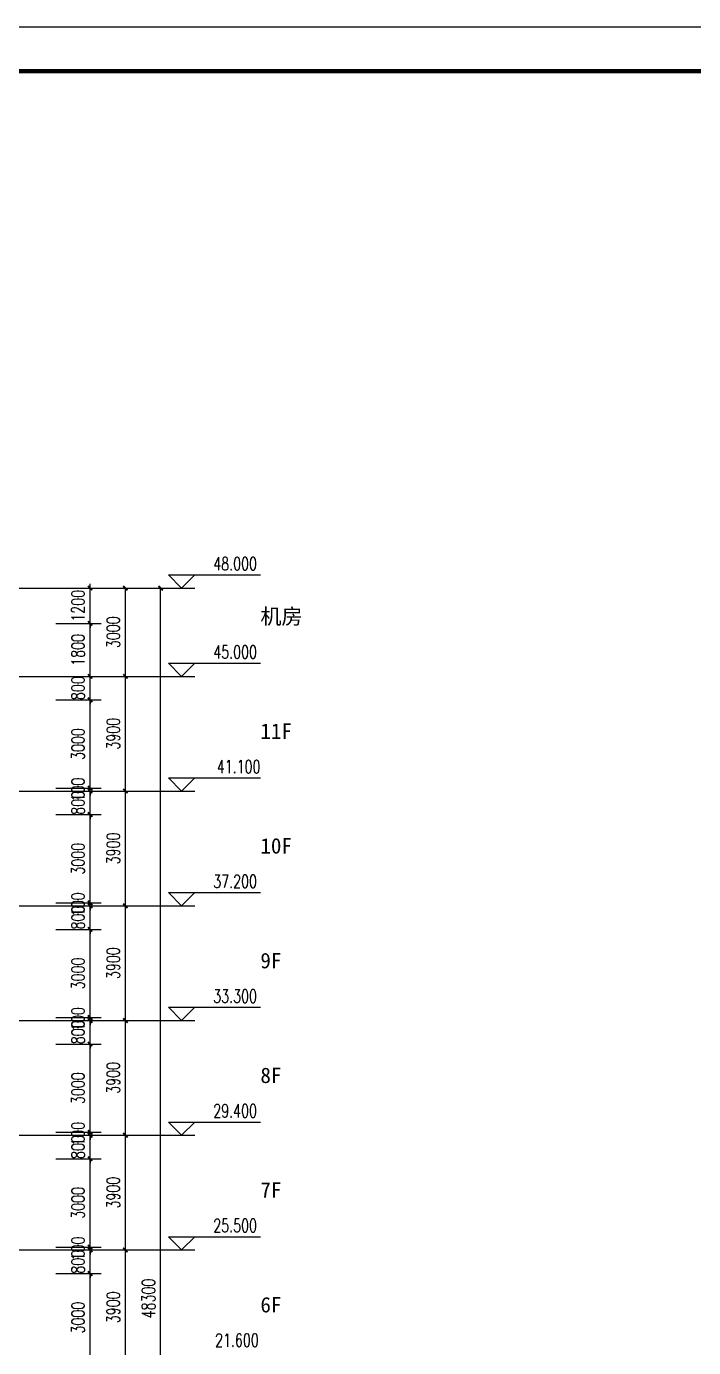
# Model space of a CAD drawing. Extents: x 1738711 to 2346805, y 1189731 to 2516152.
# Drawn here: x 2218696 to 2241389, y 1696014 to 1740928 of the extents above; entities that cross this region are included whole.
import ezdxf
from ezdxf.enums import TextEntityAlignment as Align

# ---------------------------------------------------------------- set-up
doc = ezdxf.new("R2010")
doc.units = 0
doc.header["$LTSCALE"] = 1000
doc.header["$MEASUREMENT"] = 0
for name, color, linetype in [('DIM_ELEV', 3, 'Continuous'), ('DOTE', 1, 'Continuous'), ('PUB_DIM', 3, 'Continuous'), ('PUB_TEXT', 7, 'Continuous'), ('TK', 4, 'Continuous')]:
    doc.layers.add(name, color=color, linetype=linetype)
doc.styles.add('_TCH_DIM', font='SIMPLEX', dxfattribs={"bigfont": 'GBCBIG'})
doc.styles.add('_TCH_DIM_T3', font='SIMPLEX', dxfattribs={"width": 0.705882, "bigfont": 'GBCBIG'})
doc.styles.add('STW', font='simhei_0.ttf')
doc.styles.add('宋体', font='SIMSUN.TTF', dxfattribs={"width": 0.75})
doc.dimstyles.new('_TCH_ARCH&&150', dxfattribs={"dimtxt": 446.25, "dimasz": 150, "dimexe": 375, "dimexo": 450, "dimgap": 189.375, "dimtad": 1, "dimdec": 0, "dimzin": 0, "dimdsep": 46, "dimtxsty": '_TCH_DIM_T3', "dimblk": 'ARCHTICK', "dimcen": 0.09, "dimclrt": 7, "dimazin": 2, "dimtfac": 1, "dimtdec": 0, "dimtix": 1, "dimtmove": 2, "dimatfit": 3, "dimfxl": 1, "dimtolj": 1, "dimtzin": 0, "dimarcsym": 0})

# ---------------------------------------------------------------- blocks, each defined once
blk = doc.blocks.new('hjashrtahreahe')
at = {"layer": 'TK', "color": 7, "const_width": 25}
blk.add_lwpolyline([(0, 59400), (84100, 59400), (84100, 0), (0, 0)], close=True, dxfattribs=at)
at = {"layer": 'TK', "color": 3, "const_width": 100}
blk.add_lwpolyline([(2500, 1000), (2500, 58400), (83100, 58400), (83100, 1000)], close=True, dxfattribs=at)
at = {"layer": 'TK', "style": '宋体', "width": 0.75}
for tag, height, p in [('项目负责人', 350, (6003, 57089)), ('专业负责人', 350, (6003, 56224)), ('设计人', 350, (6003, 55419)), ('版号1', 250, (77304, 22193)), ('时间1', 250, (82405, 22193)), ('版号2', 250, (77304, 21593)), ('时间2', 250, (82405, 21593)), ('版号3', 250, (77304, 20993)), ('时间3', 250, (82405, 20993)), ('建筑会签', 0.0001, (78978, 2403)), ('电气会签', 0.0001, (82128, 2403)), ('结构会签', 0.0001, (78978, 1803)), ('暖通会签', 0.0001, (82128, 1803)), ('给排水会签', 0.0001, (78978, 1250)), ('智能化会签', 0.0001, (82128, 1250))]:
    blk.add_attdef(tag, text='', height=height, dxfattribs=at).set_placement(p, align=Align.CENTER)
for tag, p in [('合作设计单位', (80816, 48986)), ('版号说明1', (79854, 22318)), ('版号说明2', (79854, 21718)), ('版号说明3', (79854, 21118)), ('浙江绿储科技有限公司', (80545, 16036)), ('百兆瓦级集中式熔盐储能关键', (80545, 14953)), ('设备研发及制造基地项目', (80545, 14603)), ('1#研发楼', (80545, 13636)), ('图名', (80545, 12436)), ('工程编号', (78978, 11461)), ('子项编号', (82128, 11461)), ('建筑', (78978, 10711)), ('图号', (82128, 10711)), ('施工图', (78978, 9961)), ('2023.03', (82128, 9961)), ('审定', (79353, 8461)), ('审核', (79353, 7711)), ('工程负责', (79353, 6961)), ('专业负责', (79353, 6211)), ('设计', (79353, 5461)), ('制图', (79353, 4711)), ('校对', (79353, 3961))]:
    blk.add_attdef(tag, text='', height=250, dxfattribs=at).set_placement(p, align=Align.MIDDLE_CENTER)
blk = doc.blocks.new('_ArchTick')
at = {"color": 0, "linetype": 'ByBlock', "const_width": 0.4}
blk.add_lwpolyline([(-0.5, -0.5), (0.5, 0.5)], dxfattribs=at)
blk = doc.blocks.new('*D3230')
at = {"layer": 'Defpoints', "color": 0, "transparency": 16777216}
for p in [(2219243, 1698532), (2220862, 1698532), (2219243, 1695532)]:
    blk.add_point(p, dxfattribs=at)
at = {"layer": 'PUB_DIM', "color": 0, "lineweight": -2, "transparency": 16777216}
for p, q in [((2219693, 1698532), (2221237, 1698532)), ((2220862, 1695532), (2220862, 1698532)), ((2219693, 1695532), (2221237, 1695532))]:
    blk.add_line(p, q, dxfattribs=at)
at = {"layer": 'PUB_DIM', "color": 0, "lineweight": -2, "transparency": 16777216, "xscale": 150, "yscale": 150, "zscale": 150}
for p, rotation in [((2220862, 1698532), 90), ((2220862, 1695532), 270)]:
    blk.add_blockref('_ArchTick', p, dxfattribs=dict(at, rotation=rotation))
at = {"layer": 'PUB_DIM', "color": 7, "transparency": 16777216, "insert": (2220449, 1697032), "char_height": 446.2, "attachment_point": 5, "rotation": 90, "style": '_TCH_DIM_T3'}
blk.add_mtext('\\A1;3000', dxfattribs=at)
blk = doc.blocks.new('*D3231')
at = {"layer": 'Defpoints', "color": 0, "transparency": 16777216}
for p in [(2219243, 1699332), (2220862, 1699332), (2219243, 1698532)]:
    blk.add_point(p, dxfattribs=at)
at = {"layer": 'PUB_DIM', "color": 0, "lineweight": -2, "transparency": 16777216}
for p, q in [((2219693, 1699332), (2221237, 1699332)), ((2220862, 1699332), (2220862, 1699482)), ((2220862, 1698532), (2220862, 1699332)), ((2219693, 1698532), (2221237, 1698532)), ((2220862, 1698532), (2220862, 1698382))]:
    blk.add_line(p, q, dxfattribs=at)
at = {"layer": 'PUB_DIM', "color": 0, "lineweight": -2, "transparency": 16777216, "xscale": 150, "yscale": 150, "zscale": 150}
for p, rotation in [((2220862, 1699332), 270), ((2220862, 1698532), 90)]:
    blk.add_blockref('_ArchTick', p, dxfattribs=dict(at, rotation=rotation))
at = {"layer": 'PUB_DIM', "color": 7, "transparency": 16777216, "insert": (2220449, 1698932), "char_height": 446.2, "attachment_point": 5, "rotation": 90, "style": '_TCH_DIM_T3'}
blk.add_mtext('\\A1;800', dxfattribs=at)
blk = doc.blocks.new('*D3232')
at = {"layer": 'Defpoints', "color": 0, "transparency": 16777216}
for p in [(2219243, 1699432), (2219243, 1699332), (2220862, 1699432)]:
    blk.add_point(p, dxfattribs=at)
at = {"layer": 'PUB_DIM', "color": 0, "lineweight": -2, "transparency": 16777216}
for p, q in [((2220862, 1699432), (2220862, 1699582)), ((2219693, 1699432), (2221237, 1699432)), ((2219693, 1699332), (2221237, 1699332)), ((2220862, 1699332), (2220862, 1699432)), ((2220862, 1699332), (2220862, 1699182))]:
    blk.add_line(p, q, dxfattribs=at)
at = {"layer": 'PUB_DIM', "color": 0, "lineweight": -2, "transparency": 16777216, "xscale": 150, "yscale": 150, "zscale": 150}
for p, rotation in [((2220862, 1699432), 270), ((2220862, 1699332), 90)]:
    blk.add_blockref('_ArchTick', p, dxfattribs=dict(at, rotation=rotation))
at = {"layer": 'PUB_DIM', "color": 7, "transparency": 16777216, "insert": (2220449, 1699382), "char_height": 446.2, "attachment_point": 5, "rotation": 90, "style": '_TCH_DIM_T3'}
blk.add_mtext('\\A1;100', dxfattribs=at)
blk = doc.blocks.new('*D3233')
at = {"layer": 'Defpoints', "color": 0, "transparency": 16777216}
for p in [(2219243, 1702432), (2220862, 1702432), (2219243, 1699432)]:
    blk.add_point(p, dxfattribs=at)
at = {"layer": 'PUB_DIM', "color": 0, "lineweight": -2, "transparency": 16777216}
for p, q in [((2219693, 1702432), (2221237, 1702432)), ((2220862, 1699432), (2220862, 1702432)), ((2219693, 1699432), (2221237, 1699432))]:
    blk.add_line(p, q, dxfattribs=at)
at = {"layer": 'PUB_DIM', "color": 0, "lineweight": -2, "transparency": 16777216, "xscale": 150, "yscale": 150, "zscale": 150}
for p, rotation in [((2220862, 1702432), 90), ((2220862, 1699432), 270)]:
    blk.add_blockref('_ArchTick', p, dxfattribs=dict(at, rotation=rotation))
at = {"layer": 'PUB_DIM', "color": 7, "transparency": 16777216, "insert": (2220449, 1700932), "char_height": 446.2, "attachment_point": 5, "rotation": 90, "style": '_TCH_DIM_T3'}
blk.add_mtext('\\A1;3000', dxfattribs=at)
blk = doc.blocks.new('*D3234')
at = {"layer": 'Defpoints', "color": 0, "transparency": 16777216}
for p in [(2219243, 1703232), (2220862, 1703232), (2219243, 1702432)]:
    blk.add_point(p, dxfattribs=at)
at = {"layer": 'PUB_DIM', "color": 0, "lineweight": -2, "transparency": 16777216}
for p, q in [((2219693, 1703232), (2221237, 1703232)), ((2220862, 1703232), (2220862, 1703382)), ((2220862, 1702432), (2220862, 1703232)), ((2219693, 1702432), (2221237, 1702432)), ((2220862, 1702432), (2220862, 1702282))]:
    blk.add_line(p, q, dxfattribs=at)
at = {"layer": 'PUB_DIM', "color": 0, "lineweight": -2, "transparency": 16777216, "xscale": 150, "yscale": 150, "zscale": 150}
for p, rotation in [((2220862, 1703232), 270), ((2220862, 1702432), 90)]:
    blk.add_blockref('_ArchTick', p, dxfattribs=dict(at, rotation=rotation))
at = {"layer": 'PUB_DIM', "color": 7, "transparency": 16777216, "insert": (2220449, 1702832), "char_height": 446.2, "attachment_point": 5, "rotation": 90, "style": '_TCH_DIM_T3'}
blk.add_mtext('\\A1;800', dxfattribs=at)
blk = doc.blocks.new('*D3235')
at = {"layer": 'Defpoints', "color": 0, "transparency": 16777216}
for p in [(2219243, 1703332), (2219243, 1703232), (2220862, 1703332)]:
    blk.add_point(p, dxfattribs=at)
at = {"layer": 'PUB_DIM', "color": 0, "lineweight": -2, "transparency": 16777216}
for p, q in [((2219693, 1703332), (2221237, 1703332)), ((2219693, 1703232), (2221237, 1703232)), ((2220862, 1703332), (2220862, 1703482)), ((2220862, 1703232), (2220862, 1703332)), ((2220862, 1703232), (2220862, 1703082))]:
    blk.add_line(p, q, dxfattribs=at)
at = {"layer": 'PUB_DIM', "color": 0, "lineweight": -2, "transparency": 16777216, "xscale": 150, "yscale": 150, "zscale": 150}
for p, rotation in [((2220862, 1703332), 270), ((2220862, 1703232), 90)]:
    blk.add_blockref('_ArchTick', p, dxfattribs=dict(at, rotation=rotation))
at = {"layer": 'PUB_DIM', "color": 7, "transparency": 16777216, "insert": (2220449, 1703282), "char_height": 446.2, "attachment_point": 5, "rotation": 90, "style": '_TCH_DIM_T3'}
blk.add_mtext('\\A1;100', dxfattribs=at)
blk = doc.blocks.new('*D3236')
at = {"layer": 'Defpoints', "color": 0, "transparency": 16777216}
for p in [(2219243, 1706332), (2220862, 1706332), (2219243, 1703332)]:
    blk.add_point(p, dxfattribs=at)
at = {"layer": 'PUB_DIM', "color": 0, "lineweight": -2, "transparency": 16777216}
for p, q in [((2219693, 1706332), (2221237, 1706332)), ((2220862, 1703332), (2220862, 1706332)), ((2219693, 1703332), (2221237, 1703332))]:
    blk.add_line(p, q, dxfattribs=at)
at = {"layer": 'PUB_DIM', "color": 0, "lineweight": -2, "transparency": 16777216, "xscale": 150, "yscale": 150, "zscale": 150}
for p, rotation in [((2220862, 1706332), 90), ((2220862, 1703332), 270)]:
    blk.add_blockref('_ArchTick', p, dxfattribs=dict(at, rotation=rotation))
at = {"layer": 'PUB_DIM', "color": 7, "transparency": 16777216, "insert": (2220449, 1704832), "char_height": 446.2, "attachment_point": 5, "rotation": 90, "style": '_TCH_DIM_T3'}
blk.add_mtext('\\A1;3000', dxfattribs=at)
blk = doc.blocks.new('*D3237')
at = {"layer": 'Defpoints', "color": 0, "transparency": 16777216}
for p in [(2219243, 1707132), (2220862, 1707132), (2219243, 1706332)]:
    blk.add_point(p, dxfattribs=at)
at = {"layer": 'PUB_DIM', "color": 0, "lineweight": -2, "transparency": 16777216}
for p, q in [((2220862, 1707132), (2220862, 1707282)), ((2219693, 1707132), (2221237, 1707132)), ((2220862, 1706332), (2220862, 1707132)), ((2219693, 1706332), (2221237, 1706332)), ((2220862, 1706332), (2220862, 1706182))]:
    blk.add_line(p, q, dxfattribs=at)
at = {"layer": 'PUB_DIM', "color": 0, "lineweight": -2, "transparency": 16777216, "xscale": 150, "yscale": 150, "zscale": 150}
for p, rotation in [((2220862, 1707132), 270), ((2220862, 1706332), 90)]:
    blk.add_blockref('_ArchTick', p, dxfattribs=dict(at, rotation=rotation))
at = {"layer": 'PUB_DIM', "color": 7, "transparency": 16777216, "insert": (2220449, 1706732), "char_height": 446.2, "attachment_point": 5, "rotation": 90, "style": '_TCH_DIM_T3'}
blk.add_mtext('\\A1;800', dxfattribs=at)
blk = doc.blocks.new('*D3238')
at = {"layer": 'Defpoints', "color": 0, "transparency": 16777216}
for p in [(2219243, 1707232), (2220862, 1707232), (2219243, 1707132)]:
    blk.add_point(p, dxfattribs=at)
at = {"layer": 'PUB_DIM', "color": 0, "lineweight": -2, "transparency": 16777216}
for p, q in [((2219693, 1707232), (2221237, 1707232)), ((2220862, 1707232), (2220862, 1707382)), ((2220862, 1707132), (2220862, 1707232)), ((2219693, 1707132), (2221237, 1707132)), ((2220862, 1707132), (2220862, 1706982))]:
    blk.add_line(p, q, dxfattribs=at)
at = {"layer": 'PUB_DIM', "color": 0, "lineweight": -2, "transparency": 16777216, "xscale": 150, "yscale": 150, "zscale": 150}
for p, rotation in [((2220862, 1707232), 270), ((2220862, 1707132), 90)]:
    blk.add_blockref('_ArchTick', p, dxfattribs=dict(at, rotation=rotation))
at = {"layer": 'PUB_DIM', "color": 7, "transparency": 16777216, "insert": (2220449, 1707182), "char_height": 446.2, "attachment_point": 5, "rotation": 90, "style": '_TCH_DIM_T3'}
blk.add_mtext('\\A1;100', dxfattribs=at)
blk = doc.blocks.new('*D3239')
at = {"layer": 'Defpoints', "color": 0, "transparency": 16777216}
for p in [(2219243, 1710232), (2220862, 1710232), (2219243, 1707232)]:
    blk.add_point(p, dxfattribs=at)
at = {"layer": 'PUB_DIM', "color": 0, "lineweight": -2, "transparency": 16777216}
for p, q in [((2219693, 1710232), (2221237, 1710232)), ((2220862, 1707232), (2220862, 1710232)), ((2219693, 1707232), (2221237, 1707232))]:
    blk.add_line(p, q, dxfattribs=at)
at = {"layer": 'PUB_DIM', "color": 0, "lineweight": -2, "transparency": 16777216, "xscale": 150, "yscale": 150, "zscale": 150}
for p, rotation in [((2220862, 1710232), 90), ((2220862, 1707232), 270)]:
    blk.add_blockref('_ArchTick', p, dxfattribs=dict(at, rotation=rotation))
at = {"layer": 'PUB_DIM', "color": 7, "transparency": 16777216, "insert": (2220449, 1708732), "char_height": 446.2, "attachment_point": 5, "rotation": 90, "style": '_TCH_DIM_T3'}
blk.add_mtext('\\A1;3000', dxfattribs=at)
blk = doc.blocks.new('*D3240')
at = {"layer": 'Defpoints', "color": 0, "transparency": 16777216}
for p in [(2219243, 1711032), (2220862, 1711032), (2219243, 1710232)]:
    blk.add_point(p, dxfattribs=at)
at = {"layer": 'PUB_DIM', "color": 0, "lineweight": -2, "transparency": 16777216}
for p, q in [((2219693, 1711032), (2221237, 1711032)), ((2220862, 1711032), (2220862, 1711182)), ((2220862, 1710232), (2220862, 1711032)), ((2219693, 1710232), (2221237, 1710232)), ((2220862, 1710232), (2220862, 1710082))]:
    blk.add_line(p, q, dxfattribs=at)
at = {"layer": 'PUB_DIM', "color": 0, "lineweight": -2, "transparency": 16777216, "xscale": 150, "yscale": 150, "zscale": 150}
for p, rotation in [((2220862, 1711032), 270), ((2220862, 1710232), 90)]:
    blk.add_blockref('_ArchTick', p, dxfattribs=dict(at, rotation=rotation))
at = {"layer": 'PUB_DIM', "color": 7, "transparency": 16777216, "insert": (2220449, 1710632), "char_height": 446.2, "attachment_point": 5, "rotation": 90, "style": '_TCH_DIM_T3'}
blk.add_mtext('\\A1;800', dxfattribs=at)
blk = doc.blocks.new('*D3241')
at = {"layer": 'Defpoints', "color": 0, "transparency": 16777216}
for p in [(2219243, 1711132), (2219243, 1711032), (2220862, 1711132)]:
    blk.add_point(p, dxfattribs=at)
at = {"layer": 'PUB_DIM', "color": 0, "lineweight": -2, "transparency": 16777216}
for p, q in [((2220862, 1711132), (2220862, 1711282)), ((2219693, 1711132), (2221237, 1711132)), ((2219693, 1711032), (2221237, 1711032)), ((2220862, 1711032), (2220862, 1711132)), ((2220862, 1711032), (2220862, 1710882))]:
    blk.add_line(p, q, dxfattribs=at)
at = {"layer": 'PUB_DIM', "color": 0, "lineweight": -2, "transparency": 16777216, "xscale": 150, "yscale": 150, "zscale": 150}
for p, rotation in [((2220862, 1711132), 270), ((2220862, 1711032), 90)]:
    blk.add_blockref('_ArchTick', p, dxfattribs=dict(at, rotation=rotation))
at = {"layer": 'PUB_DIM', "color": 7, "transparency": 16777216, "insert": (2220449, 1711082), "char_height": 446.2, "attachment_point": 5, "rotation": 90, "style": '_TCH_DIM_T3'}
blk.add_mtext('\\A1;100', dxfattribs=at)
blk = doc.blocks.new('*D3242')
at = {"layer": 'Defpoints', "color": 0, "transparency": 16777216}
for p in [(2219243, 1714132), (2220862, 1714132), (2219243, 1711132)]:
    blk.add_point(p, dxfattribs=at)
at = {"layer": 'PUB_DIM', "color": 0, "lineweight": -2, "transparency": 16777216}
for p, q in [((2219693, 1714132), (2221237, 1714132)), ((2220862, 1711132), (2220862, 1714132)), ((2219693, 1711132), (2221237, 1711132))]:
    blk.add_line(p, q, dxfattribs=at)
at = {"layer": 'PUB_DIM', "color": 0, "lineweight": -2, "transparency": 16777216, "xscale": 150, "yscale": 150, "zscale": 150}
for p, rotation in [((2220862, 1714132), 90), ((2220862, 1711132), 270)]:
    blk.add_blockref('_ArchTick', p, dxfattribs=dict(at, rotation=rotation))
at = {"layer": 'PUB_DIM', "color": 7, "transparency": 16777216, "insert": (2220449, 1712632), "char_height": 446.2, "attachment_point": 5, "rotation": 90, "style": '_TCH_DIM_T3'}
blk.add_mtext('\\A1;3000', dxfattribs=at)
blk = doc.blocks.new('*D3243')
at = {"layer": 'Defpoints', "color": 0, "transparency": 16777216}
for p in [(2219243, 1714932), (2220862, 1714932), (2219243, 1714132)]:
    blk.add_point(p, dxfattribs=at)
at = {"layer": 'PUB_DIM', "color": 0, "lineweight": -2, "transparency": 16777216}
for p, q in [((2219693, 1714932), (2221237, 1714932)), ((2220862, 1714932), (2220862, 1715082)), ((2220862, 1714132), (2220862, 1714932)), ((2219693, 1714132), (2221237, 1714132)), ((2220862, 1714132), (2220862, 1713982))]:
    blk.add_line(p, q, dxfattribs=at)
at = {"layer": 'PUB_DIM', "color": 0, "lineweight": -2, "transparency": 16777216, "xscale": 150, "yscale": 150, "zscale": 150}
for p, rotation in [((2220862, 1714932), 270), ((2220862, 1714132), 90)]:
    blk.add_blockref('_ArchTick', p, dxfattribs=dict(at, rotation=rotation))
at = {"layer": 'PUB_DIM', "color": 7, "transparency": 16777216, "insert": (2220449, 1714532), "char_height": 446.2, "attachment_point": 5, "rotation": 90, "style": '_TCH_DIM_T3'}
blk.add_mtext('\\A1;800', dxfattribs=at)
blk = doc.blocks.new('*D3244')
at = {"layer": 'Defpoints', "color": 0, "transparency": 16777216}
for p in [(2219243, 1715032), (2219243, 1714932), (2220862, 1715032)]:
    blk.add_point(p, dxfattribs=at)
at = {"layer": 'PUB_DIM', "color": 0, "lineweight": -2, "transparency": 16777216}
for p, q in [((2219693, 1715032), (2221237, 1715032)), ((2219693, 1714932), (2221237, 1714932)), ((2220862, 1715032), (2220862, 1715182)), ((2220862, 1714932), (2220862, 1715032)), ((2220862, 1714932), (2220862, 1714782))]:
    blk.add_line(p, q, dxfattribs=at)
at = {"layer": 'PUB_DIM', "color": 0, "lineweight": -2, "transparency": 16777216, "xscale": 150, "yscale": 150, "zscale": 150}
for p, rotation in [((2220862, 1715032), 270), ((2220862, 1714932), 90)]:
    blk.add_blockref('_ArchTick', p, dxfattribs=dict(at, rotation=rotation))
at = {"layer": 'PUB_DIM', "color": 7, "transparency": 16777216, "insert": (2220449, 1714982), "char_height": 446.2, "attachment_point": 5, "rotation": 90, "style": '_TCH_DIM_T3'}
blk.add_mtext('\\A1;100', dxfattribs=at)
blk = doc.blocks.new('*D3245')
at = {"layer": 'Defpoints', "color": 0, "transparency": 16777216}
for p in [(2219243, 1718032), (2220862, 1718032), (2219243, 1715032)]:
    blk.add_point(p, dxfattribs=at)
at = {"layer": 'PUB_DIM', "color": 0, "lineweight": -2, "transparency": 16777216}
for p, q in [((2219693, 1718032), (2221237, 1718032)), ((2220862, 1715032), (2220862, 1718032)), ((2219693, 1715032), (2221237, 1715032))]:
    blk.add_line(p, q, dxfattribs=at)
at = {"layer": 'PUB_DIM', "color": 0, "lineweight": -2, "transparency": 16777216, "xscale": 150, "yscale": 150, "zscale": 150}
for p, rotation in [((2220862, 1718032), 90), ((2220862, 1715032), 270)]:
    blk.add_blockref('_ArchTick', p, dxfattribs=dict(at, rotation=rotation))
at = {"layer": 'PUB_DIM', "color": 7, "transparency": 16777216, "insert": (2220449, 1716532), "char_height": 446.2, "attachment_point": 5, "rotation": 90, "style": '_TCH_DIM_T3'}
blk.add_mtext('\\A1;3000', dxfattribs=at)
blk = doc.blocks.new('*D3246')
at = {"layer": 'Defpoints', "color": 0, "transparency": 16777216}
for p in [(2219243, 1718832), (2220862, 1718832), (2219243, 1718032)]:
    blk.add_point(p, dxfattribs=at)
at = {"layer": 'PUB_DIM', "color": 0, "lineweight": -2, "transparency": 16777216}
for p, q in [((2220862, 1718832), (2220862, 1718982)), ((2219693, 1718832), (2221237, 1718832)), ((2220862, 1718032), (2220862, 1718832)), ((2219693, 1718032), (2221237, 1718032)), ((2220862, 1718032), (2220862, 1717882))]:
    blk.add_line(p, q, dxfattribs=at)
at = {"layer": 'PUB_DIM', "color": 0, "lineweight": -2, "transparency": 16777216, "xscale": 150, "yscale": 150, "zscale": 150}
for p, rotation in [((2220862, 1718832), 270), ((2220862, 1718032), 90)]:
    blk.add_blockref('_ArchTick', p, dxfattribs=dict(at, rotation=rotation))
at = {"layer": 'PUB_DIM', "color": 7, "transparency": 16777216, "insert": (2220449, 1718432), "char_height": 446.2, "attachment_point": 5, "rotation": 90, "style": '_TCH_DIM_T3'}
blk.add_mtext('\\A1;800', dxfattribs=at)
blk = doc.blocks.new('*D3247')
at = {"layer": 'Defpoints', "color": 0, "transparency": 16777216}
for p in [(2219243, 1720632), (2220862, 1720632), (2219243, 1718832)]:
    blk.add_point(p, dxfattribs=at)
at = {"layer": 'PUB_DIM', "color": 0, "lineweight": -2, "transparency": 16777216}
for p, q in [((2219693, 1720632), (2221237, 1720632)), ((2220862, 1718832), (2220862, 1720632)), ((2219693, 1718832), (2221237, 1718832))]:
    blk.add_line(p, q, dxfattribs=at)
at = {"layer": 'PUB_DIM', "color": 0, "lineweight": -2, "transparency": 16777216, "xscale": 150, "yscale": 150, "zscale": 150}
for p, rotation in [((2220862, 1720632), 90), ((2220862, 1718832), 270)]:
    blk.add_blockref('_ArchTick', p, dxfattribs=dict(at, rotation=rotation))
at = {"layer": 'PUB_DIM', "color": 7, "transparency": 16777216, "insert": (2220449, 1719732), "char_height": 446.2, "attachment_point": 5, "rotation": 90, "style": '_TCH_DIM_T3'}
blk.add_mtext('\\A1;1800', dxfattribs=at)
blk = doc.blocks.new('*D3248')
at = {"layer": 'Defpoints', "color": 0, "transparency": 16777216}
for p in [(2219243, 1721832), (2220862, 1721832), (2219243, 1720632)]:
    blk.add_point(p, dxfattribs=at)
at = {"layer": 'PUB_DIM', "color": 0, "lineweight": -2, "transparency": 16777216}
for p, q in [((2220862, 1721832), (2220862, 1721982)), ((2219693, 1721832), (2221237, 1721832)), ((2220862, 1720632), (2220862, 1721832)), ((2219693, 1720632), (2221237, 1720632)), ((2220862, 1720632), (2220862, 1720482))]:
    blk.add_line(p, q, dxfattribs=at)
at = {"layer": 'PUB_DIM', "color": 0, "lineweight": -2, "transparency": 16777216, "xscale": 150, "yscale": 150, "zscale": 150}
for p, rotation in [((2220862, 1721832), 270), ((2220862, 1720632), 90)]:
    blk.add_blockref('_ArchTick', p, dxfattribs=dict(at, rotation=rotation))
at = {"layer": 'PUB_DIM', "color": 7, "transparency": 16777216, "insert": (2220449, 1721232), "char_height": 446.2, "attachment_point": 5, "rotation": 90, "style": '_TCH_DIM_T3'}
blk.add_mtext('\\A1;1200', dxfattribs=at)
blk = doc.blocks.new('*D3260')
at = {"layer": 'Defpoints', "color": 0, "transparency": 16777216}
for p in [(2220443, 1699332), (2222062, 1699332), (2220443, 1695432)]:
    blk.add_point(p, dxfattribs=at)
at = {"layer": 'PUB_DIM', "color": 0, "lineweight": -2, "transparency": 16777216}
for p, q in [((2220893, 1699332), (2222437, 1699332)), ((2222062, 1695432), (2222062, 1699332)), ((2220893, 1695432), (2222437, 1695432))]:
    blk.add_line(p, q, dxfattribs=at)
at = {"layer": 'PUB_DIM', "color": 0, "lineweight": -2, "transparency": 16777216, "xscale": 150, "yscale": 150, "zscale": 150}
for p, rotation in [((2222062, 1699332), 90), ((2222062, 1695432), 270)]:
    blk.add_blockref('_ArchTick', p, dxfattribs=dict(at, rotation=rotation))
at = {"layer": 'PUB_DIM', "color": 7, "transparency": 16777216, "insert": (2221649, 1697382), "char_height": 446.2, "attachment_point": 5, "rotation": 90, "style": '_TCH_DIM_T3'}
blk.add_mtext('\\A1;3900', dxfattribs=at)
blk = doc.blocks.new('*D3261')
at = {"layer": 'Defpoints', "color": 0, "transparency": 16777216}
for p in [(2220443, 1703232), (2222062, 1703232), (2220443, 1699332)]:
    blk.add_point(p, dxfattribs=at)
at = {"layer": 'PUB_DIM', "color": 0, "lineweight": -2, "transparency": 16777216}
for p, q in [((2220893, 1703232), (2222437, 1703232)), ((2222062, 1699332), (2222062, 1703232)), ((2220893, 1699332), (2222437, 1699332))]:
    blk.add_line(p, q, dxfattribs=at)
at = {"layer": 'PUB_DIM', "color": 0, "lineweight": -2, "transparency": 16777216, "xscale": 150, "yscale": 150, "zscale": 150}
for p, rotation in [((2222062, 1703232), 90), ((2222062, 1699332), 270)]:
    blk.add_blockref('_ArchTick', p, dxfattribs=dict(at, rotation=rotation))
at = {"layer": 'PUB_DIM', "color": 7, "transparency": 16777216, "insert": (2221649, 1701282), "char_height": 446.2, "attachment_point": 5, "rotation": 90, "style": '_TCH_DIM_T3'}
blk.add_mtext('\\A1;3900', dxfattribs=at)
blk = doc.blocks.new('*D3262')
at = {"layer": 'Defpoints', "color": 0, "transparency": 16777216}
for p in [(2220443, 1707132), (2222062, 1707132), (2220443, 1703232)]:
    blk.add_point(p, dxfattribs=at)
at = {"layer": 'PUB_DIM', "color": 0, "lineweight": -2, "transparency": 16777216}
for p, q in [((2220893, 1707132), (2222437, 1707132)), ((2222062, 1703232), (2222062, 1707132)), ((2220893, 1703232), (2222437, 1703232))]:
    blk.add_line(p, q, dxfattribs=at)
at = {"layer": 'PUB_DIM', "color": 0, "lineweight": -2, "transparency": 16777216, "xscale": 150, "yscale": 150, "zscale": 150}
for p, rotation in [((2222062, 1707132), 90), ((2222062, 1703232), 270)]:
    blk.add_blockref('_ArchTick', p, dxfattribs=dict(at, rotation=rotation))
at = {"layer": 'PUB_DIM', "color": 7, "transparency": 16777216, "insert": (2221649, 1705182), "char_height": 446.2, "attachment_point": 5, "rotation": 90, "style": '_TCH_DIM_T3'}
blk.add_mtext('\\A1;3900', dxfattribs=at)
blk = doc.blocks.new('*D3263')
at = {"layer": 'Defpoints', "color": 0, "transparency": 16777216}
for p in [(2220443, 1711032), (2222062, 1711032), (2220443, 1707132)]:
    blk.add_point(p, dxfattribs=at)
at = {"layer": 'PUB_DIM', "color": 0, "lineweight": -2, "transparency": 16777216}
for p, q in [((2220893, 1711032), (2222437, 1711032)), ((2222062, 1707132), (2222062, 1711032)), ((2220893, 1707132), (2222437, 1707132))]:
    blk.add_line(p, q, dxfattribs=at)
at = {"layer": 'PUB_DIM', "color": 0, "lineweight": -2, "transparency": 16777216, "xscale": 150, "yscale": 150, "zscale": 150}
for p, rotation in [((2222062, 1711032), 90), ((2222062, 1707132), 270)]:
    blk.add_blockref('_ArchTick', p, dxfattribs=dict(at, rotation=rotation))
at = {"layer": 'PUB_DIM', "color": 7, "transparency": 16777216, "insert": (2221649, 1709082), "char_height": 446.2, "attachment_point": 5, "rotation": 90, "style": '_TCH_DIM_T3'}
blk.add_mtext('\\A1;3900', dxfattribs=at)
blk = doc.blocks.new('*D3264')
at = {"layer": 'Defpoints', "color": 0, "transparency": 16777216}
for p in [(2220443, 1714932), (2222062, 1714932), (2220443, 1711032)]:
    blk.add_point(p, dxfattribs=at)
at = {"layer": 'PUB_DIM', "color": 0, "lineweight": -2, "transparency": 16777216}
for p, q in [((2220893, 1714932), (2222437, 1714932)), ((2222062, 1711032), (2222062, 1714932)), ((2220893, 1711032), (2222437, 1711032))]:
    blk.add_line(p, q, dxfattribs=at)
at = {"layer": 'PUB_DIM', "color": 0, "lineweight": -2, "transparency": 16777216, "xscale": 150, "yscale": 150, "zscale": 150}
for p, rotation in [((2222062, 1714932), 90), ((2222062, 1711032), 270)]:
    blk.add_blockref('_ArchTick', p, dxfattribs=dict(at, rotation=rotation))
at = {"layer": 'PUB_DIM', "color": 7, "transparency": 16777216, "insert": (2221649, 1712982), "char_height": 446.2, "attachment_point": 5, "rotation": 90, "style": '_TCH_DIM_T3'}
blk.add_mtext('\\A1;3900', dxfattribs=at)
blk = doc.blocks.new('*D3265')
at = {"layer": 'Defpoints', "color": 0, "transparency": 16777216}
for p in [(2220443, 1718832), (2222062, 1718832), (2220443, 1714932)]:
    blk.add_point(p, dxfattribs=at)
at = {"layer": 'PUB_DIM', "color": 0, "lineweight": -2, "transparency": 16777216}
for p, q in [((2220893, 1718832), (2222437, 1718832)), ((2222062, 1714932), (2222062, 1718832)), ((2220893, 1714932), (2222437, 1714932))]:
    blk.add_line(p, q, dxfattribs=at)
at = {"layer": 'PUB_DIM', "color": 0, "lineweight": -2, "transparency": 16777216, "xscale": 150, "yscale": 150, "zscale": 150}
for p, rotation in [((2222062, 1718832), 90), ((2222062, 1714932), 270)]:
    blk.add_blockref('_ArchTick', p, dxfattribs=dict(at, rotation=rotation))
at = {"layer": 'PUB_DIM', "color": 7, "transparency": 16777216, "insert": (2221649, 1716882), "char_height": 446.2, "attachment_point": 5, "rotation": 90, "style": '_TCH_DIM_T3'}
blk.add_mtext('\\A1;3900', dxfattribs=at)
blk = doc.blocks.new('*D3266')
at = {"layer": 'Defpoints', "color": 0, "transparency": 16777216}
for p in [(2220443, 1721832), (2222062, 1721832), (2220443, 1718832)]:
    blk.add_point(p, dxfattribs=at)
at = {"layer": 'PUB_DIM', "color": 0, "lineweight": -2, "transparency": 16777216}
for p, q in [((2220893, 1721832), (2222437, 1721832)), ((2222062, 1718832), (2222062, 1721832)), ((2220893, 1718832), (2222437, 1718832))]:
    blk.add_line(p, q, dxfattribs=at)
at = {"layer": 'PUB_DIM', "color": 0, "lineweight": -2, "transparency": 16777216, "xscale": 150, "yscale": 150, "zscale": 150}
for p, rotation in [((2222062, 1721832), 90), ((2222062, 1718832), 270)]:
    blk.add_blockref('_ArchTick', p, dxfattribs=dict(at, rotation=rotation))
at = {"layer": 'PUB_DIM', "color": 7, "transparency": 16777216, "insert": (2221649, 1720332), "char_height": 446.2, "attachment_point": 5, "rotation": 90, "style": '_TCH_DIM_T3'}
blk.add_mtext('\\A1;3000', dxfattribs=at)
blk = doc.blocks.new('*D3267')
at = {"layer": 'Defpoints', "color": 0, "transparency": 16777216}
for p in [(2219243, 1721832), (2223262, 1721832), (2219243, 1673532)]:
    blk.add_point(p, dxfattribs=at)
at = {"layer": 'PUB_DIM', "color": 0, "lineweight": -2, "transparency": 16777216}
for p, q in [((2219693, 1721832), (2223637, 1721832)), ((2223262, 1673532), (2223262, 1721832)), ((2219693, 1673532), (2223637, 1673532))]:
    blk.add_line(p, q, dxfattribs=at)
at = {"layer": 'PUB_DIM', "color": 0, "lineweight": -2, "transparency": 16777216, "xscale": 150, "yscale": 150, "zscale": 150}
for p, rotation in [((2223262, 1721832), 90), ((2223262, 1673532), 270)]:
    blk.add_blockref('_ArchTick', p, dxfattribs=dict(at, rotation=rotation))
at = {"layer": 'PUB_DIM', "color": 7, "transparency": 16777216, "insert": (2222849, 1697682), "char_height": 446.2, "attachment_point": 5, "rotation": 90, "style": '_TCH_DIM_T3'}
blk.add_mtext('\\A1;48300', dxfattribs=at)

msp = doc.modelspace()

# ---------------------------------------------------------------- linework, layer by layer
at = {"layer": 'DIM_ELEV'}
for p, q in [((2223975.5, 1721832.3), (2223525.5, 1722282.3)), ((2223525.5, 1722282.3), (2226657.5, 1722282.3)), ((2223975.5, 1721832.3), (2224425.5, 1722282.3)), ((2222925.5, 1721832.3), (2224425.5, 1721832.3)), ((2223975.5, 1718832.3), (2223525.5, 1719282.3)), ((2223525.5, 1719282.3), (2226657.5, 1719282.3)), ((2223975.5, 1718832.3), (2224425.5, 1719282.3)), ((2222925.5, 1718832.3), (2224425.5, 1718832.3)), ((2223975.5, 1714932.3), (2223525.5, 1715382.3)), ((2223525.5, 1715382.3), (2226657.5, 1715382.3)), ((2223975.5, 1714932.3), (2224425.5, 1715382.3)), ((2222925.5, 1714932.3), (2224425.5, 1714932.3)), ((2223975.5, 1711032.3), (2223525.5, 1711482.3)), ((2223525.5, 1711482.3), (2226657.5, 1711482.3)), ((2223975.5, 1711032.3), (2224425.5, 1711482.3)), ((2222925.5, 1711032.3), (2224425.5, 1711032.3)), ((2223975.5, 1707132.3), (2223525.5, 1707582.3)), ((2223525.5, 1707582.3), (2226657.5, 1707582.3)), ((2223975.5, 1707132.3), (2224425.5, 1707582.3)), ((2222925.5, 1707132.3), (2224425.5, 1707132.3)), ((2223975.5, 1703232.3), (2223525.5, 1703682.3)), ((2223525.5, 1703682.3), (2226657.5, 1703682.3)), ((2223975.5, 1703232.3), (2224425.5, 1703682.3)), ((2222925.5, 1703232.3), (2224425.5, 1703232.3)), ((2223975.5, 1699332.3), (2223525.5, 1699782.3)), ((2223525.5, 1699782.3), (2226657.5, 1699782.3)), ((2223975.5, 1699332.3), (2224425.5, 1699782.3)), ((2222925.5, 1699332.3), (2224425.5, 1699332.3))]:
    msp.add_line(p, q, dxfattribs=at)
at = {"layer": 'DOTE'}
for p, q in [((2178094.4, 1721832.3), (2223064.6, 1721832.3)), ((2178094.4, 1718832.3), (2223064.6, 1718832.3)), ((2178094.4, 1714932.3), (2223064.6, 1714932.3)), ((2178094.4, 1711032.3), (2223064.6, 1711032.3)), ((2178094.4, 1707132.3), (2223064.6, 1707132.3)), ((2178094.4, 1703232.3), (2223064.6, 1703232.3)), ((2178094.4, 1699332.3), (2223064.6, 1699332.3))]:
    msp.add_line(p, q, dxfattribs=at)

# ---------------------------------------------------------------- block references
at = {"xscale": 1.5, "yscale": 1.5, "zscale": 1.5}
msp.add_blockref('hjashrtahreahe', (2137913.5, 1651809.1), dxfattribs=at)

# ---------------------------------------------------------------- texts
at = {"style": 'STW'}
for s, p in [('机房', (2226654.6, 1720608.1)), ('11F', (2226654.6, 1716708.1)), ('10F', (2226654.6, 1712808.1)), ('9F', (2226654.6, 1708908.1)), ('8F', (2226654.6, 1705008.1)), ('7F', (2226654.6, 1701108.1)), ('6F', (2226654.6, 1697208.1))]:
    msp.add_text(s, height=525.74, dxfattribs=at).set_placement(p)
at = {"layer": 'PUB_TEXT', "color": 7, "style": '_TCH_DIM', "width": 0.705882}
for s, p in [('48.000', (2225052.5, 1722439.8)), ('45.000', (2225052.5, 1719439.8)), ('41.100', (2225172.5, 1715539.8)), ('37.200', (2225052.5, 1711639.8)), ('33.300', (2225052.5, 1707739.8)), ('29.400', (2225052.5, 1703839.8)), ('25.500', (2225052.5, 1699939.8)), ('21.600', (2225112.5, 1696039.8))]:
    msp.add_text(s, height=446.25, dxfattribs=at).set_placement(p)

# ---------------------------------------------------------------- dimensions: what is measured, and where the dimension line sits
at = {"layer": 'PUB_DIM'}
for p1, p2, distance, picture, middle in [((2219242.6, 1720632.3), (2219242.6, 1721832.3), -1619.1, '*D3248', (2220449.2, 1721232.3)), ((2219242.6, 1673532.3), (2219242.6, 1721832.3), -4019.1, '*D3267', (2222849.2, 1697682.3)), ((2220442.6, 1718832.3), (2220442.6, 1721832.3), -1619.1, '*D3266', (2221649.2, 1720332.3)), ((2219242.6, 1718832.3), (2219242.6, 1720632.3), -1619.1, '*D3247', (2220449.2, 1719732.3)), ((2219242.6, 1718032.3), (2219242.6, 1718832.3), -1619.1, '*D3246', (2220449.2, 1718432.3)), ((2220442.6, 1714932.3), (2220442.6, 1718832.3), -1619.1, '*D3265', (2221649.2, 1716882.3)), ((2219242.6, 1715032.3), (2219242.6, 1718032.3), -1619.1, '*D3245', (2220449.2, 1716532.3)), ((2219242.6, 1714132.3), (2219242.6, 1714932.3), -1619.1, '*D3243', (2220449.2, 1714532.3)), ((2220442.6, 1711032.3), (2220442.6, 1714932.3), -1619.1, '*D3264', (2221649.2, 1712982.3)), ((2219242.6, 1711132.3), (2219242.6, 1714132.3), -1619.1, '*D3242', (2220449.2, 1712632.3)), ((2219242.6, 1710232.3), (2219242.6, 1711032.3), -1619.1, '*D3240', (2220449.2, 1710632.3)), ((2220442.6, 1707132.3), (2220442.6, 1711032.3), -1619.1, '*D3263', (2221649.2, 1709082.3)), ((2219242.6, 1707232.3), (2219242.6, 1710232.3), -1619.1, '*D3239', (2220449.2, 1708732.3)), ((2219242.6, 1706332.3), (2219242.6, 1707132.3), -1619.1, '*D3237', (2220449.2, 1706732.3)), ((2220442.6, 1703232.3), (2220442.6, 1707132.3), -1619.1, '*D3262', (2221649.2, 1705182.3)), ((2219242.6, 1703332.3), (2219242.6, 1706332.3), -1619.1, '*D3236', (2220449.2, 1704832.3)), ((2219242.6, 1702432.3), (2219242.6, 1703232.3), -1619.1, '*D3234', (2220449.2, 1702832.3)), ((2220442.6, 1699332.3), (2220442.6, 1703232.3), -1619.1, '*D3261', (2221649.2, 1701282.3)), ((2219242.6, 1699432.3), (2219242.6, 1702432.3), -1619.1, '*D3233', (2220449.2, 1700932.3)), ((2219242.6, 1698532.3), (2219242.6, 1699332.3), -1619.1, '*D3231', (2220449.2, 1698932.3)), ((2220442.6, 1695432.3), (2220442.6, 1699332.3), -1619.1, '*D3260', (2221649.2, 1697382.3)), ((2219242.6, 1695532.3), (2219242.6, 1698532.3), -1619.1, '*D3230', (2220449.2, 1697032.3))]:
    dim = msp.add_aligned_dim(p1=p1, p2=p2, distance=distance, dimstyle='_TCH_ARCH&&150', dxfattribs=at)
    dim.commit()
    dim.dimension.update_dxf_attribs({"geometry": picture, "text_midpoint": middle})
for base, p1, p2, picture, middle in [((2220861.7, 1715032.3), (2219242.6, 1714932.3), (2219242.6, 1715032.3), '*D3244', (2220449.2, 1714982.3)), ((2220861.7, 1711132.3), (2219242.6, 1711032.3), (2219242.6, 1711132.3), '*D3241', (2220449.2, 1711082.3)), ((2220861.7, 1707232.3), (2219242.6, 1707132.3), (2219242.6, 1707232.3), '*D3238', (2220449.2, 1707182.3)), ((2220861.7, 1703332.3), (2219242.6, 1703232.3), (2219242.6, 1703332.3), '*D3235', (2220449.2, 1703282.3)), ((2220861.7, 1699432.3), (2219242.6, 1699332.3), (2219242.6, 1699432.3), '*D3232', (2220449.2, 1699382.3))]:
    dim = msp.add_linear_dim(base=base, p1=p1, p2=p2, angle=90, dimstyle='_TCH_ARCH&&150', dxfattribs=at)
    dim.commit()
    dim.dimension.update_dxf_attribs({"geometry": picture, "text_midpoint": middle, "dimtype": 129})

doc.saveas('drawing.dxf')
